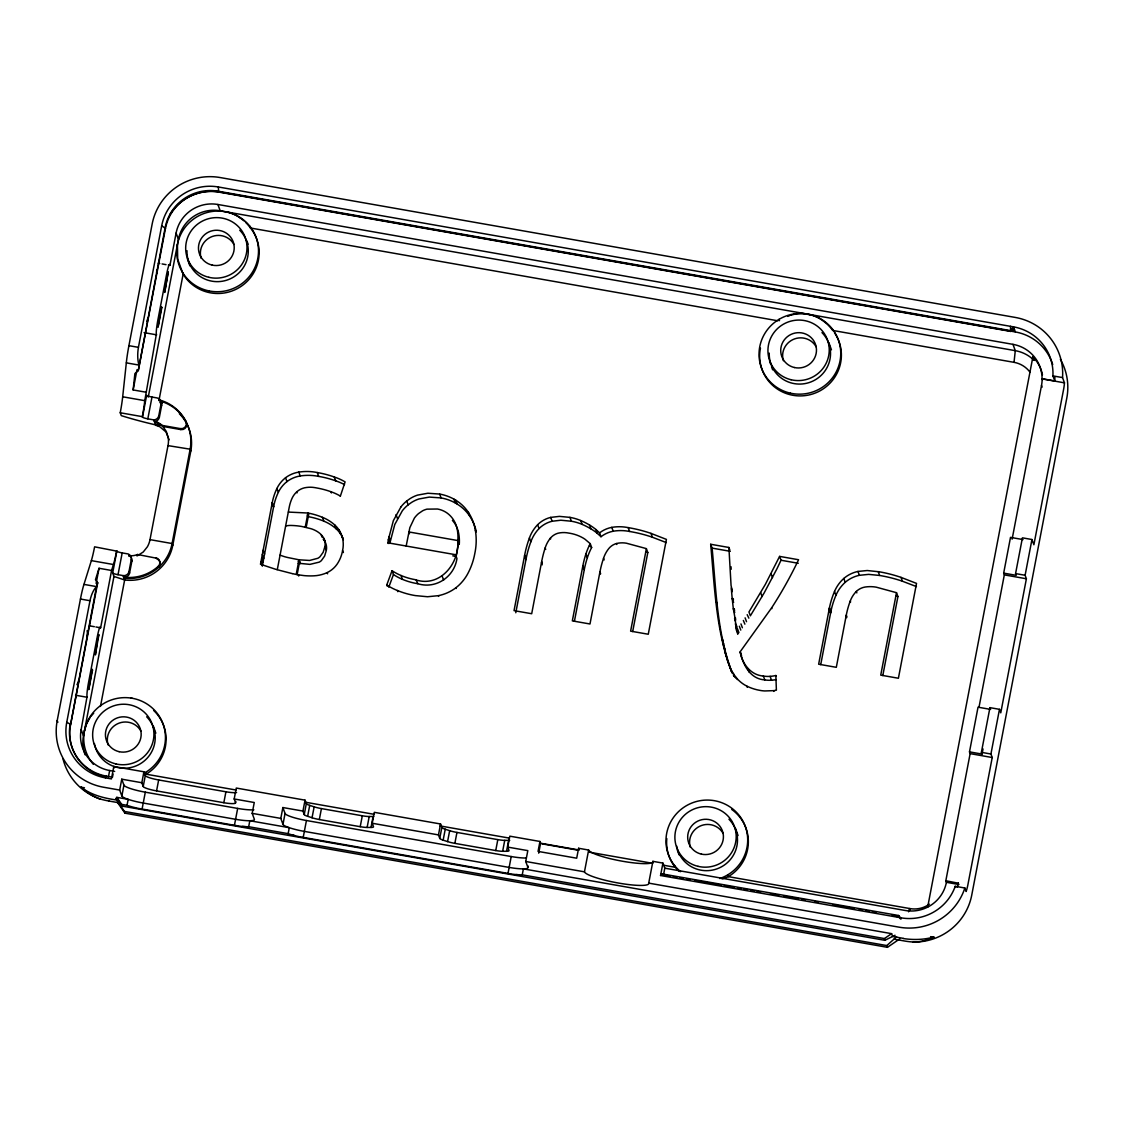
<?xml version="1.0" encoding="UTF-8"?>
<svg xmlns="http://www.w3.org/2000/svg" width="1124" height="1124" viewBox="0 0 1124 1124"><rect width="100%" height="100%" fill="white"/><g stroke="black" fill="none" stroke-linecap="round" stroke-linejoin="round"><path stroke-width="1.5" d="M168.361 265.053L169.935 265.334L176.103 233.061A35.828 35.223 -20.2 0 1 217.887 204.484L1012.963 344.351A35.828 35.223 -20.2 0 1 1042.074 378.732L1054.79 380.966L1052.921 375.894A48.627 47.812 -20.2 0 0 1013.469 326.859L218.393 186.991L218.59 192.063L1010.659 331.411L1014.438 329.487L1011.417 328.967L1010.659 331.411L1010.462 326.339M169.935 265.334L169.682 264.632A12.856 1.194 -80 0 0 166.478 274.973L157.978 319.427A12.856 1.194 -80 0 0 156.376 334.137L144.771 400.664A22.311 2.065 -80 0 1 142.312 416.653L142.481 417.088A5.17 0.815 10.8 0 0 147.82 418.845L153.777 419.898L155.618 424.886A100.092 15.694 10.8 0 1 121.28 415.627L120.24 412.761A22.311 2.065 -80 0 0 122.685 396.786L126.324 362.855A22.522 2.093 -80 0 1 128.909 345.672L152.147 224.097A58.35 57.38 -20.2 0 1 220.192 177.55L1015.267 317.432A58.35 57.38 -20.2 0 1 1062.531 377.58L1064.456 382.834A58.35 57.38 -20.2 0 1 1063.599 389.354L1033.883 544.761L1031.944 539.52L1022.419 537.834L1015.576 573.591L1016.222 575.333L1003.676 573.128L1010.504 537.384L1023.051 539.59M145.684 392.15L133.138 389.944L134.894 373.589L138.28 370.625L165.467 228.397L161.687 225.769L138.435 347.344A21.932 10.13 -83.9 0 0 138.912 365.019M138.28 370.625L165.172 227.568M1029.963 372.142A25.599 25.164 -20.2 0 0 1014.031 362.335L1015.281 350.66L1012.963 344.351M298.745 574.884L304.112 575.614A66.204 65.094 -20.2 0 0 313.989 575.825A35.013 34.422 -20.2 0 0 327.168 572.608A25.262 24.84 -20.2 0 0 336.989 564.332A34.9 34.324 -20.2 0 0 342.441 551.294L342.609 550.381A28.676 28.198 -20.2 0 0 341.935 535.895A26.976 26.512 -20.2 0 0 334.713 524.922A42.586 41.869 -20.2 0 0 322.433 517.321A73.748 72.526 -20.2 0 0 307.948 513.022L308.594 514.778L306.192 527.353M458.494 542.316L456.175 556.464L452.775 555.86M342.581 550.493L343.396 552.544M896.502 592.685L880.738 675.131L898.399 678.25L916.524 583.398L900.998 577.371A142.481 140.093 -20.2 0 0 879.488 571.835L867.236 570.528L857.977 571.442A31.205 30.685 -20.2 0 0 843.787 578.467A36.727 36.108 -20.2 0 0 834.514 591.491A84.89 83.471 -20.2 0 0 829.456 607.719L818.651 664.214L836.312 667.319L846.288 615.109A86.098 84.651 -20.2 0 1 850.25 601.059A26.892 26.442 -20.2 0 1 856.319 591.435A16.481 16.214 -20.2 0 1 865.002 587.051A34.029 33.467 -20.2 0 1 876.214 587.164L896.502 592.685L897.921 596.535L882.804 675.552M275.605 569.264L260.473 564.262L272.247 502.653A58.982 57.984 -20.2 0 1 276.925 488.448A30.123 29.617 -20.2 0 1 285.552 477.728A29.702 29.196 -20.2 0 1 298.801 472.108A52.238 51.353 -20.2 0 1 317.263 472.53L317.853 472.642A100.275 98.589 -20.2 0 1 334.264 476.983A55.526 54.598 -20.2 0 1 345.096 481.901L340.333 496.232M262.285 566.018L273.666 506.502A58.982 57.984 -20.2 0 1 278.345 492.298A30.123 29.617 -20.2 0 1 286.971 481.578A29.702 29.196 -20.2 0 1 300.206 475.958A52.238 51.353 -20.2 0 1 317.347 476.14L319.272 476.492A100.275 98.589 -20.2 0 1 335.683 480.833A55.526 54.598 -20.2 0 1 344.534 484.627M400.917 506.938A36.263 35.659 -20.2 0 1 406.733 500.981L410.091 498.606A33.636 33.074 -20.2 0 1 417.454 495.136L427.879 493.239L439.653 494.068A45.972 45.213 -20.2 0 1 453.927 499.126L455.754 500.194A41.743 41.054 -20.2 0 1 468.357 512.319A48.739 47.911 -20.2 0 1 475.354 530.149A64.223 63.141 -20.2 0 1 474.82 553.444L474.707 554.02A69.913 68.747 -20.2 0 1 467.977 573.31A44.581 43.822 -20.2 0 1 455.894 587.782A42.417 41.7 -20.2 0 1 438.388 595.664L427.556 596.746L415.346 595.594A81.982 80.605 -20.2 0 1 397.376 590.493A53.432 52.533 -20.2 0 1 386.768 584.93L392.037 570.725A57.296 56.341 -20.2 0 0 401.029 575.502A65.909 64.799 -20.2 0 0 415.135 579.647C439.624 588.105 459.547 563.756 457.847 540.56A43.864 43.133 -20.2 0 0 457.384 530.191A28.873 28.395 -20.2 0 0 453.998 520.665A25.81 25.374 -20.2 0 0 447.296 513.176A23.759 23.351 -20.2 0 0 437.489 509.017L426.994 509.144A19.558 19.234 -20.2 0 0 422.582 510.816L418.564 513.556A25.908 25.473 -20.2 0 0 414.349 518.15L409.839 527.676L406.171 546.025M666.321 542.597L652.398 537.23A140.725 138.364 -20.2 0 0 631.014 531.722L628.442 531.259A44.243 43.499 -20.2 0 0 613.212 531.216A28.55 28.072 -20.2 0 0 600.975 536.724L599.556 532.874A29.561 29.069 -20.2 0 0 598.895 532.228L595.889 529.516A46.688 45.901 -20.2 0 0 589.482 524.992A75.617 74.353 -20.2 0 0 580.729 520.538A47.981 47.18 -20.2 0 0 569.938 517.377L559.443 516.38L550.704 517.391A27.285 26.821 -20.2 0 0 537.637 524.697A37.331 36.713 -20.2 0 0 529.404 538.003A110.742 108.888 -20.2 0 0 524.655 555.115L514.047 610.627L531.694 613.732L541.67 561.55A114.901 112.976 -20.2 0 1 545.154 547.964A29.589 29.098 -20.2 0 1 550.367 538.199A15.104 14.851 -20.2 0 1 557.982 533.226A24.545 24.138 -20.2 0 1 568.899 533.113L570.135 533.31A39.888 39.228 -20.2 0 1 583.159 538.045A70.334 69.154 -20.2 0 1 585.042 539.267L590.24 543.665L591.646 547.514A66.653 65.543 -20.2 0 0 587.332 557.813A99.165 97.507 -20.2 0 0 584.283 569.671L582.864 565.808A99.165 97.507 -20.2 0 1 585.913 553.963A66.653 65.543 -20.2 0 1 590.24 543.665M574.406 621.305L584.241 569.896L582.822 566.032L572.327 620.884L589.988 623.989L599.949 571.849A104.167 102.425 -20.2 0 1 603.546 558.235A30.91 30.39 -20.2 0 1 608.843 548.484A15.118 14.865 -20.2 0 1 616.458 543.524A24.026 23.618 -20.2 0 1 626.363 543.201L645.935 548.498A14.148 13.91 -20.2 0 1 646.384 548.681L647.803 552.53L632.686 631.548M148.27 397.067L178.421 239.356L176.103 233.061M820.717 664.635L830.875 611.568A84.89 83.471 -20.2 0 1 835.933 595.341A36.727 36.108 -20.2 0 1 845.206 582.316A31.205 30.685 -20.2 0 1 859.396 575.305L868.641 574.378L879.572 575.446L878.251 571.61M515.79 612.763L526.074 558.965A110.742 108.888 -20.2 0 1 530.823 541.852A37.331 36.713 -20.2 0 1 539.056 528.547A27.285 26.821 -20.2 0 1 552.123 521.241L560.862 520.229L571.357 521.227A47.981 47.18 -20.2 0 1 582.148 524.388A75.617 74.353 -20.2 0 1 590.901 528.842A46.688 45.901 -20.2 0 1 597.308 533.366L600.314 536.078A29.561 29.069 -20.2 0 1 600.975 536.724M177.437 244.554L177.676 259.208L183.128 274.115L158.948 400.594M57.858 722.311L57.212 720.554L80.45 599.036A22.522 2.093 -80 0 1 83.963 584.396L91.353 560.637A22.311 2.065 -80 0 0 94.599 546.826L116.84 551.153L112.681 572.945L113.96 576.457L83.471 735.883A35.828 35.223 -20.2 0 0 85.129 754.794M235.829 801.37L235.576 802.733A12.912 2.023 10.8 0 1 223.831 802.719L156.573 790.889A12.8 2.009 10.8 0 1 143.212 786.491L145.305 775.56L143.914 771.795L113.805 766.498L111.431 778.918L105.403 777.85A48.613 47.798 -20.2 0 1 66.752 722.296L89.99 600.722A21.932 10.13 -83.9 0 1 96.524 586.672L97.718 582.71L95.47 579.717L99.038 568.266L111.585 570.486L113.44 564.515A22.311 2.065 -80 0 0 116.685 550.718M96.13 583.44L99.038 568.266M133.138 389.944L137.002 369.726M66.737 722.296L70.222 724.095A45.536 44.777 -20.2 0 0 106.443 776.136L106.752 776.979A45.536 44.777 -20.2 0 1 70.531 724.924L97.718 582.71M97.662 638.671L95.371 654.955L98.912 634.554L97.662 638.629M83.471 735.883L81.153 729.574L87.068 696.599A12.856 1.194 -80 0 1 88.656 681.889L97.156 637.434A12.856 1.194 -80 0 1 100.359 627.094L100.626 627.796L95.919 626.967M100.626 627.796L111.585 570.486M142.481 417.088L146.654 395.283A5.17 0.815 10.8 0 0 151.993 397.053L157.009 397.924A5.128 5.044 -20.2 0 1 161.083 403.797L161.659 405.371L159.369 417.299A5.199 5.114 -20.2 0 1 154.353 421.472A15.23 14.977 -20.2 0 1 157.627 422.441A15.947 15.68 -20.2 0 1 162.165 425.42L180.43 428.623L180.781 429.579L162.53 426.375A15.947 15.68 -20.2 0 0 157.992 423.397A15.23 14.977 -20.2 0 0 154.719 422.427M122.179 552.91L128.136 553.949A5.199 5.114 -20.2 0 1 131.283 559.555L129.007 571.498A5.128 5.044 -20.2 0 1 123.036 575.586L118.02 574.701L122.179 552.91A5.17 0.815 10.8 0 1 116.84 551.153M147.82 418.845L151.993 397.053M100.457 706.448L124.652 579.97L123.036 575.586M159.369 417.299L158.793 415.725L161.083 403.783M156.756 558.839A5.114 5.03 -20.2 0 1 158.554 567.367L158.189 566.398A42.993 42.276 -20.2 0 1 123.612 577.16A5.128 5.044 -20.2 0 0 129.583 573.071L131.873 561.129L131.283 559.555M136.833 555.846A15.947 15.68 -20.2 0 0 137.845 555.467L143.24 551.996L147.385 546.784A23.576 23.183 -20.2 0 0 149.998 539.646L168.052 445.315A23.576 23.183 -20.2 0 0 168.235 437.742L166.296 431.461L162.179 425.406M108.466 776.726L109.646 770.516A35.828 35.223 -20.2 0 1 81.153 729.574M113.06 774.057L112.47 777.204L106.443 776.136L105.403 777.85M538.691 853.158L540.588 843.225L539.956 841.469L509.832 836.172L507.739 847.103L509.017 850.573A10.636 1.672 10.8 0 1 506.545 851.289L502.653 851.289A10.242 1.602 10.8 0 1 495.74 850.545L454.869 843.365A10.636 1.672 10.8 0 1 447.577 841.595L443.151 840.148A10.242 1.602 10.8 0 1 439.751 838.392L441.844 827.461L440.566 823.99L374.306 812.329L372.227 823.26L373.505 826.73A10.636 1.672 10.8 0 1 371.018 827.447L367.127 827.447A10.242 1.602 10.8 0 1 360.214 826.702L319.342 819.522A10.636 1.672 10.8 0 1 312.05 817.752L307.625 816.305A10.242 1.602 10.8 0 1 304.239 814.549L306.318 803.618L305.04 800.148L236.279 788.05L234.185 798.967L254.263 802.508L252.183 813.369L254.375 819.326A20.597 3.231 10.8 0 1 235.59 819.298L143.226 803.042A20.611 3.231 10.8 0 1 121.87 796.003L119.678 790.06L121.757 779.185L141.835 782.726L143.212 786.491M121.87 796.003L123.935 785.142L121.757 779.185M113.96 576.457L124.652 579.97A42.993 42.276 -20.2 0 0 172.773 545.365L190.813 451.033A42.993 42.276 -20.2 0 0 179.334 413.674M903.345 938.357L892.639 936.475L891.599 933.651L884.433 938.554L522.239 874.837A20.597 3.541 10.9 0 1 511.912 874.093L299.209 836.678A20.611 3.541 10.9 0 1 288.151 833.657L248.685 826.716A20.597 3.541 10.9 0 1 238.358 825.971L138.407 808.395A20.611 3.541 10.9 0 1 127.026 805.318L128.164 799.347L116.784 797.337L117.823 800.162C104.883 798.462 91.564 795.286 81.012 787.179L84.469 787.784M141.835 782.726L143.914 771.795M142.074 809.111L145.305 792.181A20.611 3.231 10.8 0 1 123.935 785.142M156.573 790.889L158.653 779.958A12.8 2.009 10.8 0 1 145.305 775.56M223.831 802.719L225.924 791.788A12.912 2.023 10.8 0 0 236.588 792.561M340.249 495.993A54.767 53.84 -20.2 0 0 330.948 491.736A85.143 83.724 -20.2 0 0 316.856 487.985L314.917 487.633A26.962 26.512 -20.2 0 0 304.421 487.844A17.647 17.352 -20.2 0 0 296.68 491.919A20.19 19.853 -20.2 0 0 291.818 498.831A40.45 39.776 -20.2 0 0 289.233 507.205L277.277 569.742L292.409 573.647M234.424 825.353L237.67 808.423A20.597 3.231 10.8 0 0 253.841 809.786M292.914 573.76L296.202 574.42L298.998 559.794L309.592 560.454L317.839 558.277A11.507 11.31 -20.2 0 0 319.975 556.745L323.178 552.249L324.934 546.433A13.221 12.996 -20.2 0 0 323.895 538.438A17.843 17.548 -20.2 0 0 318.654 532.481A26.583 26.133 -20.2 0 0 310.941 528.687L301.808 526.496A70.011 68.845 -20.2 0 0 292.128 525.484A23.168 22.775 -20.2 0 0 285.651 525.99M305.236 527.17L307.948 513.022L288.404 512.08M248.685 826.716L249.823 820.745L289.29 827.686L288.151 833.657M297.158 574.547L299.644 561.536L298.113 561.255M528.196 866.084L527.929 867.447A20.597 3.231 10.8 0 1 509.144 867.419L304.351 831.395A20.611 3.231 10.8 0 1 282.981 824.356L280.803 818.398L282.869 807.538L302.946 811.064L304.239 814.549M282.981 824.356L285.06 813.481L282.869 807.538M302.946 811.064L305.04 800.148M303.199 837.45L306.43 820.52A20.611 3.231 10.8 0 1 285.06 813.481M307.625 816.305L309.718 805.374A10.242 1.602 10.8 0 1 306.318 803.618M312.05 817.752L314.144 806.835L309.718 805.374M319.342 819.522L321.422 808.592A10.636 1.672 10.8 0 1 314.144 806.835M388.216 543.538L387.949 542.822A28.002 27.524 -20.2 0 1 388.37 539.59L393.358 520.651L400.917 506.938M389.803 543.356L394.777 524.501L402.322 510.788A36.263 35.659 -20.2 0 1 408.153 504.831M360.214 826.702L362.307 815.785A10.242 1.602 10.8 0 0 369.206 816.516L373.098 816.53A10.636 1.672 10.8 0 0 373.702 816.516M367.127 827.447L369.206 816.516M371.018 827.447L373.098 816.53M439.751 838.392L438.472 834.907L440.566 823.99M443.151 840.148L445.244 829.217A10.242 1.602 10.8 0 1 441.844 827.461M447.577 841.595L449.67 830.678L445.244 829.217M454.869 843.365L456.948 832.434A10.636 1.672 10.8 0 1 449.67 830.678M495.74 850.545L497.82 839.628A10.242 1.602 10.8 0 0 504.732 840.359L508.624 840.373A10.636 1.672 10.8 0 0 509.748 840.316M502.653 851.289L504.732 840.359M506.545 851.289L508.624 840.373M507.992 873.474L511.223 856.544A20.597 3.231 10.8 0 0 526.299 857.991M522.239 874.837L523.391 868.88L891.599 933.651M527.929 867.447L525.737 861.49L527.816 850.629L507.739 847.103M539.956 841.469L538.045 851.402L576.696 858.202L578.593 848.269L588.639 850.039A32.765 5.142 10.8 0 0 622.822 861.293A32.765 5.142 10.8 0 0 652.889 861.335L662.921 863.106L664.79 868.178L663.61 874.388M989.935 707.642L990.581 709.399L978.035 707.193L969.492 751.872L982.039 754.092L981.393 752.335L989.935 707.642L999.475 709.328L990.932 754.007L992.225 757.52L967.919 884.63A57.788 56.818 -20.2 0 1 966.148 891.501L964.856 888.002A57.788 56.818 -20.2 0 1 899.242 927.202L648.717 883.127A32.765 5.142 10.8 0 1 618.65 883.085A32.765 5.142 10.8 0 1 584.466 871.831L588.639 850.039M646.384 548.681L630.62 631.14L648.267 634.245L666.406 539.394L650.979 533.38A140.725 138.364 -20.2 0 0 629.609 527.859L627.023 527.409A44.243 43.499 -20.2 0 0 611.793 527.367A28.55 28.072 -20.2 0 0 599.556 532.874M648.717 883.127L652.889 861.335M964.856 888.002L955.231 886.302A48.121 47.306 -20.2 0 1 900.984 917.816L660.547 875.512L662.921 863.106M927.637 907.293L1032.872 356.926A35.828 35.223 -20.2 0 1 1042.454 374.798M969.492 751.872L970.138 753.628L945.832 880.738L946.408 882.312L958.955 884.518M979.004 707.221L1004.322 574.884L1003.676 573.128M1012.12 539.169L1041.512 385.462A35.828 35.223 -20.2 0 0 1042.145 378.9L1064.456 382.834M982.039 754.092L983.022 748.935M999.475 709.328L1000.767 712.827L1026.395 578.762L1025.116 575.263L1031.944 539.52M84.455 730.755L86.632 723.645L90.341 717.112M324.878 546.7L326.339 550.282A13.221 12.996 -20.2 0 0 325.3 542.288L323.895 538.438M326.269 550.62L324.597 556.099L321.394 560.595A11.507 11.31 -20.2 0 1 319.258 562.126L309.943 564.374L298.127 563.222M908.571 911.789L909.583 908.515M909.232 911.157L910.075 908.599L728.338 876.636A45.592 26.639 6.1 0 1 722.001 878.94M388.763 587.206L393.456 574.575L392.037 570.725M62.958 758.7A58.35 57.38 -20.2 0 0 100.134 798.981A64.644 50.903 16.8 0 0 108.817 801.005L109 800.583M779.592 556.394L765.416 584.269L748.949 611.962L750.368 615.812L764.165 592.91L777.035 568.618L781.011 560.244L779.592 556.394L798.574 559.738A427.724 420.559 -20.2 0 1 771.612 607.887L740.21 651.695L741.573 655.615M168.15 272.008L164.694 292.451L168.249 272.078M660.547 875.512L661.586 873.812L898.498 915.484L900.479 917.732M897.472 917.198L898.498 915.484L900.563 919.011M747.193 614.673L748.851 618.158M744.875 624.157L743.343 620.462M740.969 623.918L742.388 627.768M739.339 626.237L740.758 630.086M736.613 630.044L737.822 634.189L737.33 631.14M90.861 716.409L93.699 713.178M115.772 798.321L124.371 811.43L886.794 945.565L896.615 936.812M160.17 425.041L158.962 426.066A51.873 51.002 -20.2 0 1 155.491 424.169M393.456 574.575A57.296 56.341 -20.2 0 0 402.448 579.352A65.909 64.799 -20.2 0 0 417.805 583.707C435.789 589.369 454.279 576.921 456.948 558.572L455.543 554.708L387.949 542.822M117.486 802.466L125.017 813.186L887.44 947.321L899.832 938.849M116.376 798.279L122.432 806.161L884.855 940.296L895.069 935.266M787.713 316.392L789.596 315.647M790.678 315.282L791.774 314.945A31.486 25.374 17.3 0 1 803.562 313.61L811.345 315.001M776.192 679.598A34.31 33.734 -20.2 0 1 771.514 680.203A26.751 26.302 -20.2 0 1 764.798 679.894C749.975 678.98 742.964 664.579 740.182 651.864C742.219 663.708 750.579 675.102 763.379 676.044A26.751 26.302 -20.2 0 0 770.095 676.353A34.31 33.734 -20.2 0 0 775.855 675.51L776.389 690.164A19.965 19.628 -20.2 0 1 773.635 690.656L764.854 690.951A35.799 35.195 -20.2 0 1 760.428 690.473L759.824 690.361A48.487 47.672 -20.2 0 1 746.828 686.132A33.622 33.06 -20.2 0 1 736.838 678.362C733.817 675.594 728.647 664.368 732.286 673.079M245.664 826.674L242.433 826.449M519.119 874.795L515.986 874.57M130.918 698.06L132.182 698.257M476.042 530.542A48.739 47.911 -20.2 0 0 469.776 516.169A41.743 41.054 -20.2 0 0 457.173 504.058L455.332 502.976A45.972 45.213 -20.2 0 0 441.072 497.918L429.298 497.089L418.873 498.986A33.636 33.074 -20.2 0 0 411.51 502.456L408.153 504.845L406.733 500.995M416.147 579.815L417.805 583.707M879.656 575.46L880.907 575.685A142.481 140.093 -20.2 0 1 902.417 581.22L916.439 586.587M307.555 516.562L307.456 514.567M318.668 476.393L317.263 472.53M170.23 214.08A48.627 47.812 -20.2 0 1 220.262 192.063L1015.337 331.945A48.627 47.812 -20.2 0 1 1052.724 364.598M178.421 239.356A35.828 35.223 -20.2 0 1 220.206 210.778L229.113 212.577A31.486 25.388 17.3 0 1 240.157 217.93M249.893 226.275L250.526 228.017L777.934 320.804M827.77 324.724A45.578 36.755 17.3 0 1 832.772 330.456L1014.031 362.335M1052.921 375.894L1062.531 377.58M158.175 263.255L159.734 263.536M162.095 263.943L166.015 264.646M144.097 332.634L156.643 334.84M128.909 345.672L138.435 347.344M126.324 362.855L138.87 365.061M122.685 396.786L144.771 400.664M120.24 412.761L142.312 416.653M1015.576 573.591L1025.116 575.263M1004.322 574.884L1026.395 578.762M731.106 670.438C715.847 630.395 714.583 586.433 710.677 544.269L728.9 547.472L729.841 550.043M710.677 544.269L712.096 548.119L730.319 551.322M781.011 560.244L798.265 563.279M307.765 514.623L308.594 514.778M150.012 539.646L172.098 543.538L172.773 545.365M296.343 574.448L298.464 574.842M128.824 555.832L128.684 555.439A15.146 14.893 -20.2 0 0 132.14 555.734A15.947 15.68 -20.2 0 0 137.493 554.497L155.871 558.08M91.353 560.637L113.44 564.515M83.963 584.396L96.509 586.602L70.531 724.924M981.393 752.335L990.932 754.007M970.138 753.628L992.225 757.52M80.45 599.036L89.99 600.722M89.639 625.857L94.346 626.686M75.561 695.236L87.335 697.302M945.832 880.738L958.477 883.239M540.588 843.225L579.239 850.025L578.593 848.269M236.012 790.017L146.092 774.197A45.578 26.639 6.1 0 1 144.575 774.829M305.18 802.185L374.334 814.352M440.046 825.915L509.214 838.082M542.077 843.857L578.382 850.25M588.765 852.076L652.735 863.33M663.118 865.157L675.215 867.278A45.592 26.639 6.1 0 0 679.542 871.465M109.646 770.516L114.662 771.401M664.79 868.178L905.213 910.482A35.322 34.732 -20.2 0 0 946.408 882.312M158.653 779.958L225.924 791.788M321.422 808.592L362.307 815.785M456.948 832.434L497.82 839.628M372.227 823.26L438.472 834.907M670.115 876.088L661.896 874.641L661.586 873.812M673.417 876.664L676.704 877.24M679.992 877.83L683.28 878.406M686.567 878.982L689.869 879.558M694.801 880.429L721.13 885.066M724.418 885.642L734.281 887.37M737.569 887.96L740.871 888.536M744.158 889.112L747.446 889.688M750.734 890.264L754.021 890.854M757.323 891.43L760.611 892.006M770.474 893.749L778.707 895.196M783.639 896.053L798.447 898.666M801.735 899.242L805.037 899.818M814.9 901.56L818.188 902.136M832.996 904.736L854.395 908.501M859.326 909.372L862.614 909.948M865.901 910.538L869.189 911.114M872.491 911.69L875.779 912.266M892.231 915.161L898.807 916.327M145.305 792.181L237.67 808.423M306.43 820.52L511.223 856.544M119.678 790.06L103.605 787.236A58.35 57.38 -20.2 0 1 57.212 720.554M252.183 813.369L280.803 818.398M525.737 861.49L584.466 871.831M930.588 936.643L933.918 937.233M108.817 801.005L118.666 802.733L117.374 801.159M894.001 939.144L904.455 940.985A64.012 50.397 16.8 0 0 913.208 942.024A57.788 56.818 -20.2 0 0 971.754 895.069L1066.802 398.051A58.35 57.38 -20.2 0 0 1060.368 359.315M116.784 797.337L121.715 804.377L127.026 805.318M225.334 211.691L1015.281 350.66A35.828 35.223 -20.2 0 1 1034.164 360.425M628.161 527.62L629.651 531.483M294.98 835.694L291.509 834.739M276.968 569.657L276.265 569.447M645.64 551.715L647.34 552.348A14.148 13.91 -20.2 0 1 647.803 552.53M896.306 595.945L897.921 596.535M453.927 499.126L455.332 502.976M240.185 217.901L243.95 220.852M823.218 320.888L822.417 320.34A31.486 25.374 17.3 0 0 811.359 314.973M823.4 321.028L827.25 324.232M589.454 545.337L591.646 547.514M735.447 676.634L736.065 678.32M733.803 674.33L734.464 676.072M733.916 676.1L733.424 675.257M730.951 669.398C716.817 630.901 716.044 588.512 712.096 548.119M732.117 672.728L731.162 670.578M728.352 662.935L731.752 671.955M121.715 804.377L122.432 806.161M730.291 668.401L729.645 666.687M1042.074 378.732L1042.496 379.898M1032.872 356.926L1034.08 360.2M1041.512 385.504L1042.117 387.148M1015.337 331.945L1013.469 326.859L1010.35 330.582L218.295 191.235A45.536 44.777 -20.2 0 0 165.172 227.568M832.139 328.7L832.786 330.456M900.998 577.371L902.417 581.22M779.016 319.357L779.494 320.677M857.977 571.442L859.396 575.305M856.319 591.435L856.839 592.882M843.787 578.467L845.206 582.316M850.25 601.059L850.615 602.014M955.231 886.302L955.639 887.398M846.288 615.109L846.906 616.795M846.077 616.233L846.611 617.68M834.514 591.491L835.933 595.341M829.456 607.719L830.875 611.568M829.273 608.66L830.692 612.51M829.133 609.377L830.552 613.226M900.984 917.816L901.322 918.772M771.078 573.732L772.497 577.581M771.612 607.887L771.879 608.618M760.681 592.671L762.1 596.521M886.794 945.565L887.44 947.321M775.855 675.51L776.108 676.241M770.095 676.353L771.514 680.203M773.635 690.656L773.902 691.386M745.1 617.849L746.519 621.698M728.9 547.472L731.064 585.478L732.202 590.522M731.26 587.95L732.286 591.631M763.379 676.044L764.798 679.894M731.345 589.06L732.202 598.572L733.621 602.436M732.202 598.572L733.326 608.73L734.745 612.58M733.326 608.73L735.532 620.968M737.513 628.808L738.932 632.657M734.59 618.397L736.782 627.571L736.487 625.562M735.363 623.708L736.894 630.086M747.938 668.569L749.357 672.419M715.721 600.005L717.126 603.855M746.828 686.132L747.277 687.34M721.805 637.42L723.224 641.27M736.838 678.362L737.288 679.556M722.367 640.259L723.786 644.108M723.35 644.895L724.769 648.759M723.926 647.55L725.345 651.4M734.548 676.311L734.899 677.28M733.213 673.431L734.197 676.072M724.643 650.782L726.062 654.632M725.008 652.271L726.413 656.121M725.598 654.589L727.017 658.439M726.863 658.833L728.268 662.696M650.979 533.38L652.398 537.23M611.793 527.367L613.212 531.216M616.458 543.524L616.823 544.48M727.692 874.879L728.338 876.636A40.942 40.267 -20.2 0 0 731.752 809.449M595.889 529.516L597.308 533.366M603.546 558.235L604.164 559.921M589.482 524.992L590.901 528.842M599.949 571.849L600.652 573.774M580.729 520.538L582.148 524.388M599.752 572.903L600.104 573.858M585.913 553.963L587.332 557.813M569.938 517.377L571.357 521.227M550.704 517.391L552.123 521.241M674.569 865.536L675.215 867.278A40.942 40.267 -20.2 0 1 666.813 838.602M550.367 538.199L550.634 538.916M537.637 524.697L539.056 528.547M545.154 547.964L545.688 549.397M541.67 561.55L542.288 563.236M541.473 562.646L542.26 564.81M529.404 538.003L530.823 541.852M524.655 555.115L526.074 558.965M524.529 555.79L525.948 559.64M475.354 530.149L476.056 532.073M468.357 512.319L469.776 516.169M455.754 500.194L457.173 504.058M439.653 494.068L441.072 497.918M455.894 587.782L456.147 588.498M442.196 576.247L443.615 580.096M438.388 595.664L438.655 596.38M409.515 533.689L408.869 531.947L457.847 540.56L459.266 544.409A43.864 43.133 -20.2 0 0 458.803 534.041A28.873 28.395 -20.2 0 0 455.417 524.515A25.81 25.374 -20.2 0 0 452.424 520.412M396.041 514.623L397.46 518.473M388.946 536.598L390.365 540.447M388.384 539.506L389.789 543.44M401.029 575.502L402.448 579.352M397.376 590.493L397.826 591.688M386.768 584.93L387.204 586.138M334.264 476.983L335.683 480.833M330.948 491.736L331.397 492.944M341.935 535.895L343.354 539.745A26.976 26.512 -20.2 0 0 336.132 528.772L334.713 524.922M338.998 529.896L340.417 533.745M217.887 204.484L220.206 210.778M322.433 517.321L323.853 521.171A42.586 41.869 -20.2 0 1 336.132 528.772M298.801 472.108L300.206 475.958M321.169 534.673L322.124 537.244M327.168 572.608L327.604 573.802M296.68 491.919L297.031 492.888M285.552 477.728L286.971 481.578M276.925 488.448L278.345 492.298M300.417 563.644L298.998 559.794L287.955 557.56A49.4 48.571 -20.2 0 1 280.073 555.101M272.247 502.653L273.666 506.502M272.134 503.229L273.553 507.079M298.296 574.8L298.731 576.008M182.495 272.359L183.128 274.115A40.942 40.267 -20.2 0 0 241.295 286.227A40.942 40.267 -20.2 0 0 250.526 228.017M263.156 550.212L264.576 554.062M262.328 554.539L263.747 558.417M261.653 558.08L263.058 561.958M260.965 561.691L262.37 565.569M159.636 400.018A42.993 42.276 -20.2 0 1 185.938 421.331L186.289 422.301A5.114 5.03 -20.2 0 1 180.781 429.579M190.813 451.033L190.139 449.193A42.993 42.276 -20.2 0 0 160.001 400.987M168.164 445.638L190.139 449.193L172.098 543.538A42.993 42.276 -20.2 0 1 123.977 578.129M157.627 422.441L158.962 426.066L166.015 431.967L169.12 439.807M234.185 798.967L235.576 802.733M137.493 554.511L137.845 555.467M129.007 571.498L129.583 573.071M145.446 772.441L146.092 774.197A40.942 40.267 -20.2 0 0 153.679 710.466M113.805 766.498L114.269 767.762M124.371 811.43L125.017 813.186M828.88 342.694L831.451 349.803M769.617 361.141L770.741 364.302M771.542 366.691L772.666 369.852M735.588 828.486L738.075 835.61M677.365 850.123L679.065 854.858M246.957 241.042L248.081 244.203M187.371 258.717L189.858 265.84M153.342 726.062L155.829 733.185M884.433 938.554L884.855 940.296M736.403 630.339L735.953 627.515M735.644 619.633L735.391 617.666M734.548 610.95L734.281 608.674M733.396 600.174L733.255 598.572M731.021 566.735L731.162 569.278M323.178 539.169A17.843 17.548 -20.2 0 1 325.3 542.288M308.538 516.731A73.748 72.526 -20.2 0 1 323.853 521.171M100.078 799.108A48.557 38.23 16.8 0 1 81.111 787.123M933.833 937.135A48.163 37.935 16.8 0 1 913.236 942.165M933.679 937.023A43.78 23.759 6.5 0 1 903.303 938.54M155.548 425.265A16.916 15.624 49.9 0 1 158.793 426.46M161.701 225.769A48.613 47.798 -20.2 0 1 218.393 186.991M958.379 882.944A48.121 47.306 -20.2 0 1 957.353 887.215M1054.818 376.976A48.627 47.812 -20.2 0 1 1054.79 380.966M158.793 415.725A5.199 5.114 -20.2 0 1 153.777 419.898M128.726 555.537A5.199 5.114 -20.2 0 1 131.873 561.129M165.481 228.397A45.536 44.777 -20.2 0 1 218.59 192.078M159.833 402.603A42.993 42.276 -20.2 0 1 162.235 403.291M93.292 764.264A40.942 40.267 -20.2 0 1 100.486 705.661A40.942 40.267 -20.2 0 1 159.158 716.086A40.942 40.267 -20.2 0 1 143.97 773.284M146.682 716.789A30.713 30.193 -20.2 0 1 138.435 764.812A30.713 30.193 -20.2 0 1 94.388 743.526M239.735 230.195A30.713 30.193 -20.2 0 1 228.593 279.525A30.713 30.193 -20.2 0 1 186.991 250.694M821.981 332.62A30.713 30.193 -20.2 0 1 810.84 381.963A30.713 30.193 -20.2 0 1 769.252 353.133M728.942 819.213A30.713 30.193 -20.2 0 1 720.695 867.25A30.713 30.193 -20.2 0 1 676.634 845.951M929.323 904.188A25.079 24.658 -20.2 0 1 910.257 908.628M245.524 222.285A45.592 36.755 17.3 0 1 250.526 228.017M834.5 332.788A40.942 40.267 -20.2 0 1 808.479 395.058A40.942 40.267 -20.2 0 1 760.456 348.089M680.638 871.676A40.942 40.267 -20.2 0 1 680.793 809.603A40.942 40.267 -20.2 0 1 742.571 820.464A40.942 40.267 -20.2 0 1 719.753 878.546M690.319 847.313A17.914 17.619 -20.2 0 1 723.182 833.53M783.358 360.72A17.914 17.619 -20.2 0 1 816.221 346.937M201.112 258.281A17.914 17.619 -20.2 0 1 233.975 244.498M108.059 744.875A17.914 17.619 -20.2 0 1 140.922 731.092M156.686 270.111A10.889 6.856 -71.8 0 1 156.545 273.076M147.932 317.769A9.821 6.182 -71.8 0 1 146.766 321.225M158.934 399.947A5.128 5.044 -20.2 0 1 161.659 405.371M185.938 421.331A5.114 5.03 -20.2 0 1 180.43 428.623M78.694 680.245A10.889 6.856 -71.8 0 1 76.98 684.628M87.11 630.704A9.821 6.182 -71.8 0 1 87.166 635.552M118.02 574.701A5.17 0.815 10.8 0 1 112.681 572.945M155.744 557.715A5.114 5.03 -20.2 0 1 158.189 566.398M92.505 670.171L88.74 689.658L92.182 669.23L92.505 670.171M161.828 307.681L158.048 327.154L161.505 306.726L161.828 307.681M790.397 393.161A40.942 40.267 -20.2 0 0 839.052 341.893A40.942 40.267 -20.2 0 0 770.207 326.41A40.942 40.267 -20.2 0 0 790.397 393.161M208.741 290.863A40.942 40.267 -20.2 0 0 256.623 238.878A40.942 40.267 -20.2 0 0 187.525 224.435A40.942 40.267 -20.2 0 0 208.741 290.863M115.786 763.899A30.713 30.193 -20.2 0 0 152.78 725.907A30.713 30.193 -20.2 0 0 101.315 713.628A30.713 30.193 -20.2 0 0 115.786 763.899M208.839 277.305A30.713 30.193 -20.2 0 0 245.833 239.314A30.713 30.193 -20.2 0 0 194.354 227.034A30.713 30.193 -20.2 0 0 208.839 277.305M791.085 379.743A30.713 30.193 -20.2 0 0 828.079 341.752A30.713 30.193 -20.2 0 0 776.614 329.473A30.713 30.193 -20.2 0 0 791.085 379.743M698.032 866.337A30.713 30.193 -20.2 0 0 735.04 828.346A30.713 30.193 -20.2 0 0 683.561 816.066A30.713 30.193 -20.2 0 0 698.032 866.337M701.404 854.128A17.914 17.619 -20.2 0 0 722.676 831.676A17.914 17.619 -20.2 0 0 692.553 824.932A17.914 17.619 -20.2 0 0 701.404 854.128M794.457 367.534A17.914 17.619 -20.2 0 0 815.729 345.082A17.914 17.619 -20.2 0 0 785.592 338.338A17.914 17.619 -20.2 0 0 794.457 367.534M212.211 265.109A17.914 17.619 -20.2 0 0 233.469 242.643A17.914 17.619 -20.2 0 0 203.346 235.9A17.914 17.619 -20.2 0 0 212.211 265.109M119.158 751.689A17.914 17.619 -20.2 0 0 140.43 729.237A17.914 17.619 -20.2 0 0 110.293 722.493A17.914 17.619 -20.2 0 0 119.158 751.689"/></g></svg>
